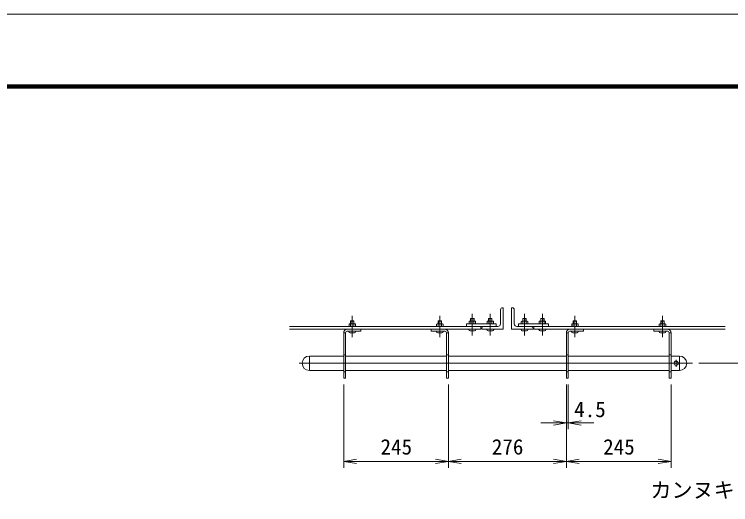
# Model space of a CAD drawing. Units: millimetres, scale not verified, with parts at other scales. Extents: x 1537 to 14137, y -4389 to 4521.
# Drawn here: x 8787 to 12140, y 2225 to 4521 of the extents above; entities that cross this region are included whole.
import ezdxf
from ezdxf.enums import TextEntityAlignment as Align

# ---------------------------------------------------------------- set-up
doc = ezdxf.new("R2010")
doc.units = ezdxf.units.MM
doc.header["$LTSCALE"] = 70
doc.linetypes.add('DASHED', pattern=[7.5, 6, -1.5])
doc.linetypes.add('USER1', pattern=[50.8, 31.75, -6.35, 6.35, -6.35])
for name, color, linetype, lineweight in [('0-0_D-TTL', 7, 'Continuous', 9), ('0-4_D-BMK', 2, 'USER1', 13), ('0-5_D-STR1', 1, 'Continuous', 18), ('0-6_D-STR3', 3, 'Continuous', 13), ('0-9_D-STR-DIM', 7, 'Continuous', 9), ('0-A_0', 7, 'Continuous', 9), ('0-B_D-STR-TXT', 7, 'Continuous', 9)]:
    doc.layers.add(name, color=color, linetype=linetype, lineweight=lineweight)
doc.styles.add('ＭＳ ゴシック', font='')
doc.styles.get('ＭＳ ゴシック').set_extended_font_data('MS Gothic')

# ---------------------------------------------------------------- blocks, each defined once
blk = doc.blocks.new('_Open')
at = {"layer": '0-A_0'}
blk.add_line((-70, 11.67), (0, 0), dxfattribs=at)
blk.add_lwpolyline([(-70, -11.67), (0, 0), (-70, 0)], dxfattribs=at)

msp = doc.modelspace()

# ---------------------------------------------------------------- linework, layer by layer
at = {"layer": '0-0_D-TTL', "color": 2, "lineweight": 18}
msp.add_lwpolyline([(1536.55, 4520.55), (14136.55, 4520.55), (14136.55, -4389.45), (1536.55, -4389.45)], close=True, dxfattribs=at)
at = {"layer": '0-0_D-TTL'}
for points in [[(1941.55, 4190.55), (13731.55, 4190.55), (13731.55, -4059.45), (1941.55, -4059.45)], [(1945.3, 4186.8), (13727.8, 4186.8), (13727.8, -4055.7), (1945.3, -4055.7)], [(1949.05, 4183.05), (13724.05, 4183.05), (13724.05, -4051.95), (1949.05, -4051.95)], [(1952.8, 4179.3), (13720.3, 4179.3), (13720.3, -4048.2), (1952.8, -4048.2)], [(1956.55, 4175.55), (13716.55, 4175.55), (13716.55, -4044.45), (1956.55, -4044.45)]]:
    msp.add_lwpolyline(points, close=True, dxfattribs=at)
at = {"layer": '0-4_D-BMK'}
for p, q in [((10368.63, 3008.42), (10368.63, 3108.42)), ((10778.64, 3008.42), (10778.64, 3108.42)), ((10930.64, 3017.42), (10930.64, 3117.42)), ((11014.64, 3017.42), (11014.64, 3117.42)), ((11174.64, 3017.42), (11174.64, 3117.42)), ((11258.64, 3017.42), (11258.64, 3117.42)), ((11410.64, 3008.42), (11410.64, 3108.42)), ((11820.64, 3008.42), (11820.64, 3108.42)), ((11960.54, 2886.6), (10120.54, 2886.6)), ((11884.14, 2870.31), (11884.14, 2902.75))]:
    msp.add_line(p, q, dxfattribs=at)
at = {"layer": '0-5_D-STR1'}
for p, q in [((11062.64, 3071.6), (11062.64, 3137.6)), ((11071.64, 3146.6), (11074.64, 3146.6)), ((11074.64, 3146.6), (11074.64, 3046.6)), ((11114.64, 3146.6), (11114.64, 3046.6)), ((11114.64, 3146.6), (11117.64, 3146.6)), ((11126.64, 3137.6), (11126.64, 3071.6)), ((10983.64, 3058.6), (11049.64, 3058.6)), ((11139.64, 3058.6), (11205.64, 3058.6)), ((10974.64, 3046.6), (10974.64, 3049.6)), ((10974.64, 3046.6), (11074.64, 3046.6)), ((11114.64, 3046.6), (11214.64, 3046.6)), ((11214.64, 3049.6), (11214.64, 3046.6))]:
    msp.add_line(p, q, dxfattribs=at)
for centre, radius, start, end in [((11071.64, 3137.6), 9, 90, 180), ((11117.64, 3137.6), 9, 0, 90), ((10983.64, 3049.6), 9, 90, 180), ((11049.64, 3071.6), 13, 270, 0), ((11139.64, 3071.6), 13, 180, 270), ((11205.64, 3049.6), 9, 0, 90)]:
    msp.add_arc(centre, radius, start, end, dxfattribs=at)
at = {"layer": '0-6_D-STR3'}
for p, q in [((10360.63, 3083.6), (10361.63, 3084.6)), ((10361.63, 3071.6), (10361.63, 3084.6)), ((10361.63, 3084.6), (10375.63, 3084.6)), ((10375.63, 3071.6), (10375.63, 3084.6)), ((10375.63, 3084.6), (10376.63, 3083.6)), ((10770.64, 3083.6), (10771.64, 3084.6)), ((10771.64, 3071.6), (10771.64, 3084.6)), ((10771.64, 3084.6), (10785.64, 3084.6)), ((10785.64, 3071.6), (10785.64, 3084.6)), ((10785.64, 3084.6), (10786.64, 3083.6)), ((10922.64, 3095.6), (10923.64, 3096.6)), ((10922.64, 3083.6), (10922.64, 3095.6)), ((10922.64, 3095.6), (10938.64, 3095.6)), ((10923.64, 3083.6), (10923.64, 3096.6)), ((10923.64, 3096.6), (10937.64, 3096.6)), ((10937.64, 3083.6), (10937.64, 3096.6)), ((10937.64, 3096.6), (10938.64, 3095.6)), ((10938.64, 3083.6), (10938.64, 3095.6)), ((11006.64, 3095.6), (11007.64, 3096.6)), ((11006.64, 3083.6), (11006.64, 3095.6)), ((11006.64, 3095.6), (11022.64, 3095.6)), ((11007.64, 3083.6), (11007.64, 3096.6)), ((11007.64, 3096.6), (11021.64, 3096.6)), ((11021.64, 3083.6), (11021.64, 3096.6)), ((11021.64, 3096.6), (11022.64, 3095.6)), ((11022.64, 3083.6), (11022.64, 3095.6)), ((11167.64, 3096.6), (11166.64, 3095.6)), ((11166.64, 3083.6), (11166.64, 3095.6)), ((11182.64, 3095.6), (11166.64, 3095.6)), ((11167.64, 3083.6), (11167.64, 3096.6)), ((11181.64, 3096.6), (11167.64, 3096.6)), ((11181.64, 3083.6), (11181.64, 3096.6)), ((11182.64, 3095.6), (11181.64, 3096.6)), ((11182.64, 3083.6), (11182.64, 3095.6)), ((11251.64, 3096.6), (11250.64, 3095.6)), ((11250.64, 3083.6), (11250.64, 3095.6)), ((11266.64, 3095.6), (11250.64, 3095.6)), ((11251.64, 3083.6), (11251.64, 3096.6)), ((11265.64, 3096.6), (11251.64, 3096.6)), ((11265.64, 3083.6), (11265.64, 3096.6)), ((11266.64, 3095.6), (11265.64, 3096.6)), ((11266.64, 3083.6), (11266.64, 3095.6)), ((11402.64, 3083.6), (11403.64, 3084.6)), ((11403.64, 3071.6), (11403.64, 3084.6)), ((11403.64, 3084.6), (11417.64, 3084.6)), ((11417.64, 3071.6), (11417.64, 3084.6)), ((11417.64, 3084.6), (11418.64, 3083.6)), ((11812.64, 3083.6), (11813.64, 3084.6)), ((11813.64, 3071.6), (11813.64, 3084.6)), ((11813.64, 3084.6), (11827.64, 3084.6)), ((11827.64, 3071.6), (11827.64, 3084.6)), ((11827.64, 3084.6), (11828.64, 3083.6)), ((11042.64, 3058.6), (10074.64, 3058.6)), ((10355.65, 3071.6), (10353.63, 3070.44)), ((10353.63, 3070.44), (10353.63, 3058.6)), ((10381.62, 3071.6), (10355.65, 3071.6)), ((10360.63, 3071.6), (10360.63, 3083.6)), ((10360.63, 3083.6), (10376.63, 3083.6)), ((10361.15, 3070.44), (10361.15, 3058.6)), ((10376.11, 3070.44), (10376.11, 3058.6)), ((10376.63, 3071.6), (10376.63, 3083.6)), ((10381.62, 3071.6), (10383.63, 3070.44)), ((10383.63, 3070.44), (10383.63, 3058.6)), ((10765.65, 3071.6), (10763.64, 3070.44)), ((10763.64, 3070.44), (10763.64, 3058.6)), ((10791.62, 3071.6), (10765.65, 3071.6)), ((10770.64, 3071.6), (10770.64, 3083.6)), ((10770.64, 3083.6), (10786.64, 3083.6)), ((10771.16, 3070.44), (10771.16, 3058.6)), ((10786.12, 3070.44), (10786.12, 3058.6)), ((10786.64, 3071.6), (10786.64, 3083.6)), ((10791.62, 3071.6), (10793.64, 3070.44)), ((10793.64, 3070.44), (10793.64, 3058.6)), ((10917.65, 3083.6), (10915.64, 3082.44)), ((10915.64, 3082.44), (10915.64, 3070.6)), ((10943.62, 3083.6), (10917.65, 3083.6)), ((10923.15, 3082.44), (10923.15, 3070.6)), ((10938.12, 3082.44), (10938.12, 3070.6)), ((10943.62, 3083.6), (10945.64, 3082.44)), ((10945.64, 3082.44), (10945.64, 3070.6)), ((10970.64, 3046.6), (10970.64, 3058.6)), ((11001.65, 3083.6), (10999.64, 3082.44)), ((10999.64, 3082.44), (10999.64, 3070.6)), ((11027.62, 3083.6), (11001.65, 3083.6)), ((11007.15, 3082.44), (11007.15, 3070.6)), ((11022.12, 3082.44), (11022.12, 3070.6)), ((11027.62, 3083.6), (11029.64, 3082.44)), ((11029.64, 3082.44), (11029.64, 3070.6)), ((12114.64, 3058.6), (11146.64, 3058.6)), ((11161.65, 3083.6), (11159.64, 3082.44)), ((11159.64, 3082.44), (11159.64, 3070.6)), ((11161.65, 3083.6), (11187.62, 3083.6)), ((11167.15, 3082.44), (11167.15, 3070.6)), ((11182.12, 3082.44), (11182.12, 3070.6)), ((11187.62, 3083.6), (11189.64, 3082.44)), ((11189.64, 3082.44), (11189.64, 3070.6)), ((11218.64, 3046.6), (11218.64, 3058.6)), ((11245.65, 3083.6), (11243.64, 3082.44)), ((11243.64, 3082.44), (11243.64, 3070.6)), ((11245.65, 3083.6), (11271.62, 3083.6)), ((11251.15, 3082.44), (11251.15, 3070.6)), ((11266.12, 3082.44), (11266.12, 3070.6)), ((11271.62, 3083.6), (11273.64, 3082.44)), ((11273.64, 3082.44), (11273.64, 3070.6)), ((11286.64, 3070.6), (11286.64, 3058.6)), ((11397.65, 3071.6), (11395.64, 3070.44)), ((11395.64, 3070.44), (11395.64, 3058.6)), ((11423.62, 3071.6), (11397.65, 3071.6)), ((11402.64, 3071.6), (11402.64, 3083.6)), ((11402.64, 3083.6), (11418.64, 3083.6)), ((11403.15, 3070.44), (11403.15, 3058.6)), ((11418.12, 3070.44), (11418.12, 3058.6)), ((11418.64, 3071.6), (11418.64, 3083.6)), ((11423.62, 3071.6), (11425.64, 3070.44)), ((11425.64, 3070.44), (11425.64, 3058.6)), ((11807.65, 3071.6), (11805.64, 3070.44)), ((11805.64, 3070.44), (11805.64, 3058.6)), ((11833.62, 3071.6), (11807.65, 3071.6)), ((11812.64, 3071.6), (11812.64, 3083.6)), ((11812.64, 3083.6), (11828.64, 3083.6)), ((11813.15, 3070.44), (11813.15, 3058.6)), ((11828.12, 3070.44), (11828.12, 3058.6)), ((11828.64, 3071.6), (11828.64, 3083.6)), ((11833.62, 3071.6), (11835.64, 3070.44)), ((11835.64, 3070.44), (11835.64, 3058.6)), ((10970.64, 3046.6), (10074.64, 3046.6)), ((10328.64, 2816.6), (10328.64, 3028.6)), ((10337.64, 3028.6), (10328.64, 3028.6)), ((10337.64, 2816.6), (10337.64, 3028.6)), ((10408.64, 3037.6), (10346.64, 3037.6)), ((10352.63, 3035.6), (10352.63, 3037.6)), ((10358.63, 3029.6), (10378.63, 3029.6)), ((10384.63, 3035.6), (10384.63, 3037.6)), ((10408.64, 3037.6), (10408.64, 3046.6)), ((10738.64, 3037.6), (10738.64, 3046.6)), ((10738.64, 3037.6), (10800.64, 3037.6)), ((10762.64, 3035.6), (10762.64, 3037.6)), ((10768.64, 3029.6), (10788.64, 3029.6)), ((10794.64, 3035.6), (10794.64, 3037.6)), ((10809.64, 3028.6), (10818.64, 3028.6)), ((10809.64, 2816.6), (10809.64, 3028.6)), ((10818.64, 2816.6), (10818.64, 3028.6)), ((10914.64, 3044.6), (10914.64, 3046.6)), ((10920.64, 3038.6), (10940.64, 3038.6)), ((10946.64, 3044.6), (10946.64, 3046.6)), ((10998.64, 3044.6), (10998.64, 3046.6)), ((11004.64, 3038.6), (11024.64, 3038.6)), ((11030.64, 3044.6), (11030.64, 3046.6)), ((11158.64, 3044.6), (11158.64, 3046.6)), ((11184.64, 3038.6), (11164.64, 3038.6)), ((11190.64, 3044.6), (11190.64, 3046.6)), ((11218.64, 3046.6), (12114.64, 3046.6)), ((11242.64, 3044.6), (11242.64, 3046.6)), ((11268.64, 3038.6), (11248.64, 3038.6)), ((11274.64, 3044.6), (11274.64, 3046.6)), ((11370.64, 2816.6), (11370.64, 3028.6)), ((11379.64, 3028.6), (11370.64, 3028.6)), ((11379.64, 2816.6), (11379.64, 3028.6)), ((11450.64, 3037.6), (11388.64, 3037.6)), ((11394.64, 3035.6), (11394.64, 3037.6)), ((11400.64, 3029.6), (11420.64, 3029.6)), ((11426.64, 3035.6), (11426.64, 3037.6)), ((11450.64, 3037.6), (11450.64, 3046.6)), ((11780.64, 3037.6), (11780.64, 3046.6)), ((11780.64, 3037.6), (11842.64, 3037.6)), ((11804.64, 3035.6), (11804.64, 3037.6)), ((11810.64, 3029.6), (11830.64, 3029.6)), ((11836.64, 3035.6), (11836.64, 3037.6)), ((11851.64, 3028.6), (11860.64, 3028.6)), ((11851.64, 2816.6), (11851.64, 3028.6)), ((11860.64, 2816.6), (11860.64, 3028.6)), ((10168.14, 2920.6), (10168.14, 2852.6)), ((10328.64, 2920.6), (10168.14, 2920.6)), ((10809.64, 2920.6), (10337.64, 2920.6)), ((11370.64, 2920.6), (10818.64, 2920.6)), ((11851.64, 2920.6), (11379.64, 2920.6)), ((11900.14, 2920.6), (11860.64, 2920.6)), ((11900.14, 2920.6), (11900.14, 2852.6)), ((10328.64, 2852.6), (10168.14, 2852.6)), ((10809.64, 2852.6), (10337.64, 2852.6)), ((11370.64, 2852.6), (10818.64, 2852.6)), ((11851.64, 2852.6), (11379.64, 2852.6)), ((11900.14, 2852.6), (11860.64, 2852.6)), ((10337.64, 2816.6), (10328.64, 2816.6)), ((10809.64, 2816.6), (10818.64, 2816.6)), ((11379.64, 2816.6), (11370.64, 2816.6)), ((11851.64, 2816.6), (11860.64, 2816.6))]:
    msp.add_line(p, q, dxfattribs=at)
at = {"layer": '0-6_D-STR3', "linetype": 'DASHED'}
for p, q in [((10337.64, 2926.6), (10328.64, 2926.6)), ((10809.64, 2926.6), (10818.64, 2926.6)), ((11379.64, 2926.6), (11370.64, 2926.6)), ((11851.64, 2926.6), (11860.64, 2926.6)), ((10337.64, 2846.6), (10328.64, 2846.6)), ((10809.64, 2846.6), (10818.64, 2846.6)), ((11379.64, 2846.6), (11370.64, 2846.6)), ((11851.64, 2846.6), (11860.64, 2846.6))]:
    msp.add_line(p, q, dxfattribs=at)
at = {"layer": '0-6_D-STR3'}
for points in [[(11042.64, 3058.6), (11042.64, 3070.6), (10902.64, 3070.6), (10902.64, 3058.6)], [(11146.64, 3058.6), (11146.64, 3070.6), (11286.64, 3070.6)]]:
    msp.add_lwpolyline(points, dxfattribs=at)
msp.add_circle((11884.14, 2886.6), 10, dxfattribs=at)
for centre, radius, start, end in [((10354.92, 3054.57), 17.05, 68.57467, 87.55496), ((10368.63, 3046.95), 24.66, 72.33186, 107.66814), ((10382.34, 3054.57), 17.05, 92.44504, 111.42533), ((10764.93, 3054.57), 17.05, 68.57467, 87.55496), ((10778.64, 3046.95), 24.66, 72.33186, 107.66814), ((10792.35, 3054.57), 17.05, 92.44504, 111.42533), ((10916.92, 3066.57), 17.05, 68.57467, 87.55496), ((10930.64, 3058.95), 24.66, 72.33186, 107.66814), ((10944.35, 3066.57), 17.05, 92.44504, 111.42533), ((11000.92, 3066.57), 17.05, 68.57467, 87.55496), ((11014.64, 3058.95), 24.66, 72.33186, 107.66814), ((11028.35, 3066.57), 17.05, 92.44504, 111.42533), ((11160.92, 3066.57), 17.05, 68.57467, 87.55496), ((11174.64, 3058.95), 24.66, 72.33186, 107.66814), ((11188.35, 3066.57), 17.05, 92.44504, 111.42533), ((11244.92, 3066.57), 17.05, 68.57467, 87.55496), ((11258.64, 3058.95), 24.66, 72.33186, 107.66814), ((11272.35, 3066.57), 17.05, 92.44504, 111.42533), ((11396.92, 3054.57), 17.05, 68.57467, 87.55496), ((11410.64, 3046.95), 24.66, 72.33186, 107.66814), ((11424.35, 3054.57), 17.05, 92.44504, 111.42533), ((11806.92, 3054.57), 17.05, 68.57467, 87.55496), ((11820.64, 3046.95), 24.66, 72.33186, 107.66814), ((11834.35, 3054.57), 17.05, 92.44504, 111.42533), ((10346.64, 3028.6), 18, 90, 180), ((10346.64, 3028.6), 9, 90, 180), ((10358.63, 3035.6), 6, 180, 270), ((10378.63, 3035.6), 6, 270, 0), ((10768.64, 3035.6), 6, 180, 270), ((10788.64, 3035.6), 6, 270, 0), ((10800.64, 3028.6), 18, 0, 90), ((10800.64, 3028.6), 9, 0, 90), ((10920.64, 3044.6), 6, 180, 270), ((10940.64, 3044.6), 6, 270, 0), ((11004.64, 3044.6), 6, 180, 270), ((11024.64, 3044.6), 6, 270, 0), ((11164.64, 3044.6), 6, 180, 270), ((11184.64, 3044.6), 6, 270, 0), ((11248.64, 3044.6), 6, 180, 270), ((11268.64, 3044.6), 6, 270, 0), ((11388.64, 3028.6), 18, 90, 180), ((11388.64, 3028.6), 9, 90, 180), ((11400.64, 3035.6), 6, 180, 270), ((11420.64, 3035.6), 6, 270, 0), ((11810.64, 3035.6), 6, 180, 270), ((11830.64, 3035.6), 6, 270, 0), ((11842.64, 3028.6), 18, 0, 90), ((11842.64, 3028.6), 9, 0, 90), ((10168.14, 2886.6), 34, 90, 270), ((11900.14, 2886.6), 34, 270, 90)]:
    msp.add_arc(centre, radius, start, end, dxfattribs=at)
at = {"layer": '0-9_D-STR-DIM'}
for p, q in [((11990.54, 2886.6), (12422.43, 2886.6)), ((10328.64, 2786.6), (10328.64, 2397.42)), ((10818.64, 2786.6), (10818.64, 2397.42)), ((10818.64, 2786.6), (10818.64, 2397.42)), ((11370.64, 2786.6), (11370.64, 2397.42)), ((11370.64, 2786.6), (11370.64, 2397.42)), ((11370.64, 2786.6), (11370.64, 2577.42)), ((11379.64, 2786.6), (11379.64, 2577.42)), ((11860.64, 2786.6), (11860.64, 2397.42)), ((11310.64, 2607.42), (11250.64, 2607.42)), ((11370.64, 2607.42), (11379.64, 2607.42)), ((11439.64, 2607.42), (11499.64, 2607.42)), ((10388.64, 2427.42), (10758.64, 2427.42)), ((10878.64, 2427.42), (11310.64, 2427.42)), ((11430.64, 2427.42), (11800.64, 2427.42))]:
    msp.add_line(p, q, dxfattribs=at)

# ---------------------------------------------------------------- block references
at = {"layer": '0-9_D-STR-DIM', "xscale": 0.8571429, "yscale": 0.8571429}
for p in [(11370.64, 2607.42), (10818.64, 2427.42), (11370.64, 2427.42), (11860.64, 2427.42)]:
    msp.add_blockref('_Open', p, dxfattribs=at)
at = {"layer": '0-9_D-STR-DIM', "xscale": 0.8571429, "yscale": 0.8571429, "rotation": 180}
for p in [(11379.64, 2607.42), (10328.64, 2427.42), (10818.64, 2427.42), (11370.64, 2427.42)]:
    msp.add_blockref('_Open', p, dxfattribs=at)

# ---------------------------------------------------------------- texts
at = {"layer": '0-9_D-STR-DIM', "style": 'ＭＳ ゴシック'}
for s, p in [('4.5', (11407.36, 2612.65)), ('245', (10501.11, 2437.54)), ('276', (11021.93, 2437.54)), ('245', (11543.11, 2437.54))]:
    msp.add_text(s, height=72.36, dxfattribs=at).set_placement(p, align=Align.BOTTOM_LEFT)
at = {"layer": '0-B_D-STR-TXT', "style": 'ＭＳ ゴシック'}
msp.add_text('カンヌキ φ34x2.3', height=72.36, dxfattribs=at).set_placement((11763.99, 2235.25), align=Align.BOTTOM_LEFT)

doc.saveas('drawing.dxf')
